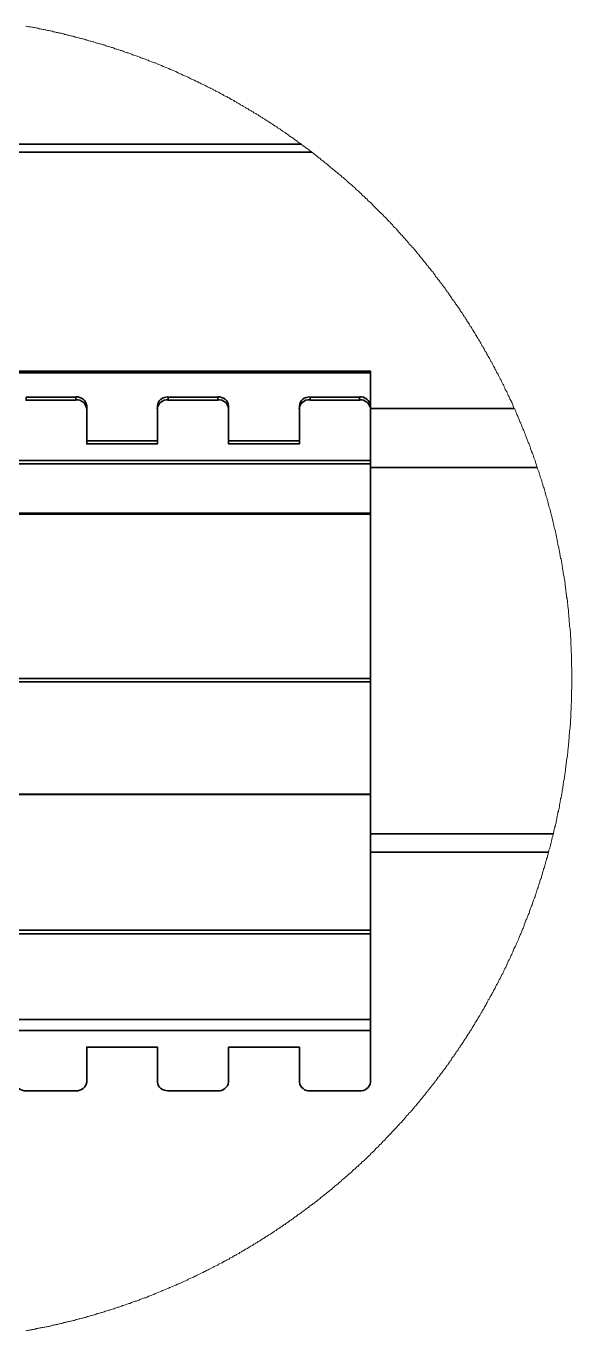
# Model space of a CAD drawing. Header units: feet. Extents: x -12372 to 90117, y -14865 to 4121.
# Drawn here: x -241.77 to -234.12, y 43.88 to 62.14 of the extents above; entities that cross this region are included whole.
import ezdxf

# ---------------------------------------------------------------- set-up
doc = ezdxf.new("R2010")
doc.units = ezdxf.units.FT
doc.header["$MEASUREMENT"] = 0
doc.layers.add('PDF_0', color=7, linetype='Continuous')

msp = doc.modelspace()

# ---------------------------------------------------------------- linework, layer by layer
at = {"layer": 'PDF_0', "lineweight": 18}
msp.add_lwpolyline([(-241.772, 62.144), (-241.756, 62.139), (-241.745, 62.139), (-241.729, 62.134), (-241.703, 62.134), (-241.687, 62.129), (-241.677, 62.129), (-241.661, 62.123), (-241.65, 62.123), (-241.635, 62.118), (-241.624, 62.118), (-241.608, 62.113), (-241.598, 62.113), (-241.582, 62.107), (-241.571, 62.107), (-241.555, 62.102), (-241.545, 62.102), (-241.529, 62.097), (-241.519, 62.097), (-241.503, 62.092), (-241.492, 62.092), (-241.476, 62.086), (-241.466, 62.081), (-241.45, 62.081), (-241.434, 62.076), (-241.424, 62.076), (-241.408, 62.071), (-241.397, 62.071), (-241.381, 62.065), (-241.371, 62.065), (-241.355, 62.06), (-241.345, 62.055), (-241.329, 62.055), (-241.318, 62.049), (-241.302, 62.049), (-241.292, 62.044), (-241.276, 62.044), (-241.266, 62.039), (-241.25, 62.034), (-241.239, 62.034), (-241.223, 62.028), (-241.213, 62.028), (-241.197, 62.023), (-241.186, 62.018), (-241.171, 62.018), (-241.16, 62.013), (-241.144, 62.007), (-241.134, 62.007), (-241.118, 62.002), (-241.107, 62.002), (-241.092, 61.997), (-241.081, 61.991), (-241.065, 61.991), (-241.055, 61.986), (-241.039, 61.981), (-241.028, 61.981), (-241.013, 61.976), (-241.002, 61.97), (-240.986, 61.97), (-240.976, 61.965), (-240.96, 61.96), (-240.949, 61.96), (-240.933, 61.955), (-240.923, 61.949), (-240.907, 61.949), (-240.886, 61.939), (-240.87, 61.933), (-240.86, 61.933), (-240.844, 61.928), (-240.833, 61.923), (-240.818, 61.923), (-240.807, 61.918), (-240.791, 61.912), (-240.781, 61.907), (-240.765, 61.907), (-240.754, 61.902), (-240.738, 61.897), (-240.728, 61.897), (-240.712, 61.891), (-240.702, 61.886), (-240.686, 61.881), (-240.675, 61.881), (-240.665, 61.876), (-240.649, 61.87), (-240.638, 61.865), (-240.622, 61.86), (-240.612, 61.86), (-240.596, 61.854), (-240.586, 61.849), (-240.57, 61.844), (-240.559, 61.844), (-240.543, 61.839), (-240.522, 61.828), (-240.507, 61.823), (-240.496, 61.823), (-240.48, 61.818), (-240.47, 61.812), (-240.454, 61.807), (-240.443, 61.802), (-240.427, 61.802), (-240.406, 61.791), (-240.391, 61.786), (-240.38, 61.781), (-240.364, 61.775), (-240.354, 61.77), (-240.338, 61.77), (-240.327, 61.765), (-240.312, 61.76), (-240.29, 61.749), (-240.275, 61.744), (-240.264, 61.738), (-240.248, 61.738), (-240.227, 61.728), (-240.211, 61.723), (-240.201, 61.717), (-240.185, 61.712), (-240.174, 61.707), (-240.159, 61.702), (-240.148, 61.696), (-240.138, 61.696), (-240.122, 61.691), (-240.111, 61.686), (-240.095, 61.68), (-240.074, 61.67), (-240.059, 61.665), (-240.048, 61.659), (-240.032, 61.654), (-240.011, 61.644), (-239.995, 61.638), (-239.985, 61.633), (-239.969, 61.628), (-239.958, 61.628), (-239.948, 61.623), (-239.932, 61.617), (-239.921, 61.612), (-239.906, 61.607), (-239.885, 61.596), (-239.869, 61.591), (-239.848, 61.58), (-239.832, 61.575), (-239.821, 61.57), (-239.806, 61.565), (-239.784, 61.554), (-239.769, 61.549), (-239.748, 61.538), (-239.732, 61.533), (-239.721, 61.528), (-239.705, 61.522), (-239.684, 61.512), (-239.668, 61.507), (-239.647, 61.496), (-239.632, 61.485), (-239.61, 61.475), (-239.595, 61.47), (-239.574, 61.459), (-239.558, 61.454), (-239.547, 61.449), (-239.531, 61.443), (-239.51, 61.433), (-239.495, 61.427), (-239.473, 61.417), (-239.458, 61.406), (-239.426, 61.391), (-239.41, 61.385), (-239.389, 61.375), (-239.373, 61.369), (-239.363, 61.364), (-239.352, 61.354), (-239.336, 61.348), (-239.315, 61.338), (-239.299, 61.333), (-239.278, 61.322), (-239.263, 61.317), (-239.252, 61.306), (-239.242, 61.301), (-239.226, 61.296), (-239.194, 61.28), (-239.178, 61.269), (-239.157, 61.259), (-239.141, 61.254), (-239.12, 61.243), (-239.11, 61.232), (-239.094, 61.227), (-239.073, 61.217), (-239.057, 61.211), (-239.046, 61.201), (-239.025, 61.19), (-239.01, 61.185), (-238.999, 61.174), (-238.978, 61.164), (-238.962, 61.159), (-238.952, 61.153), (-238.941, 61.143), (-238.925, 61.138), (-238.904, 61.127), (-238.894, 61.116), (-238.878, 61.111), (-238.857, 61.101), (-238.846, 61.09), (-238.83, 61.085), (-238.82, 61.08), (-238.809, 61.069), (-238.788, 61.059), (-238.772, 61.053), (-238.762, 61.043), (-238.741, 61.032), (-238.725, 61.022), (-238.693, 61.006), (-238.683, 60.995), (-238.667, 60.99), (-238.656, 60.985), (-238.646, 60.974), (-238.635, 60.969), (-238.62, 60.964), (-238.609, 60.953), (-238.588, 60.943), (-238.577, 60.932), (-238.562, 60.927), (-238.551, 60.921), (-238.54, 60.911), (-238.519, 60.9), (-238.504, 60.89), (-238.493, 60.885), (-238.483, 60.874), (-238.461, 60.863), (-238.451, 60.853), (-238.435, 60.848), (-238.425, 60.842), (-238.414, 60.832), (-238.403, 60.827), (-238.393, 60.816), (-238.382, 60.811), (-238.367, 60.806), (-238.356, 60.795), (-238.345, 60.79), (-238.335, 60.779), (-238.314, 60.769), (-238.298, 60.758), (-238.287, 60.753), (-238.277, 60.742), (-238.256, 60.732), (-238.245, 60.721), (-238.235, 60.716), (-238.219, 60.705), (-238.208, 60.7), (-238.198, 60.69), (-238.187, 60.684), (-238.177, 60.674), (-238.156, 60.663), (-238.14, 60.653), (-238.129, 60.647), (-238.119, 60.637), (-238.108, 60.632), (-238.098, 60.621), (-238.087, 60.616), (-238.077, 60.605), (-238.066, 60.6), (-238.056, 60.589), (-238.04, 60.584), (-238.029, 60.574), (-238.019, 60.568), (-238.008, 60.558), (-237.998, 60.553), (-237.987, 60.542), (-237.977, 60.537), (-237.966, 60.526), (-237.955, 60.521), (-237.945, 60.51), (-237.934, 60.505), (-237.919, 60.495), (-237.908, 60.489), (-237.908, 60.484), (-237.897, 60.479), (-237.887, 60.468), (-237.876, 60.463), (-237.866, 60.452), (-237.855, 60.447), (-237.845, 60.437), (-237.829, 60.431), (-237.808, 60.41), (-237.797, 60.405), (-237.787, 60.394), (-237.776, 60.389), (-237.76, 60.373), (-237.75, 60.368), (-237.739, 60.357), (-237.729, 60.352), (-237.718, 60.342), (-237.708, 60.336), (-237.687, 60.315), (-237.676, 60.31), (-237.666, 60.3), (-237.655, 60.294), (-237.634, 60.273), (-237.623, 60.268), (-237.613, 60.257), (-237.602, 60.252), (-237.581, 60.231), (-237.571, 60.226), (-237.56, 60.215), (-237.55, 60.21), (-237.528, 60.189), (-237.518, 60.184), (-237.497, 60.162), (-237.486, 60.157), (-237.465, 60.136), (-237.455, 60.131), (-237.434, 60.11), (-237.423, 60.104), (-237.402, 60.083), (-237.391, 60.078), (-237.37, 60.057), (-237.36, 60.052), (-237.339, 60.031), (-237.328, 60.025), (-237.307, 60.004), (-237.297, 59.999), (-237.286, 59.989), (-237.281, 59.978), (-237.27, 59.973), (-237.239, 59.941), (-237.228, 59.936), (-237.207, 59.915), (-237.196, 59.909), (-237.165, 59.878), (-237.154, 59.873), (-237.149, 59.862), (-237.128, 59.841), (-237.117, 59.836), (-237.086, 59.804), (-237.075, 59.799), (-237.065, 59.788), (-237.059, 59.778), (-237.049, 59.767), (-237.038, 59.762), (-237.007, 59.73), (-236.996, 59.725), (-236.986, 59.714), (-236.98, 59.704), (-236.959, 59.683), (-236.949, 59.678), (-236.917, 59.646), (-236.912, 59.635), (-236.901, 59.63), (-236.812, 59.54), (-236.806, 59.53), (-236.796, 59.525), (-236.764, 59.493), (-236.759, 59.483), (-236.748, 59.472), (-236.738, 59.467), (-236.717, 59.446), (-236.711, 59.435), (-236.68, 59.403), (-236.669, 59.398), (-236.664, 59.388), (-236.632, 59.356), (-236.627, 59.345), (-236.606, 59.324), (-236.596, 59.319), (-236.59, 59.309), (-236.559, 59.277), (-236.553, 59.266), (-236.522, 59.235), (-236.516, 59.224), (-236.506, 59.219), (-236.495, 59.208), (-236.49, 59.198), (-236.458, 59.166), (-236.453, 59.156), (-236.432, 59.135), (-236.427, 59.124), (-236.406, 59.103), (-236.401, 59.092), (-236.379, 59.071), (-236.369, 59.066), (-236.364, 59.056), (-236.343, 59.034), (-236.337, 59.024), (-236.316, 59.003), (-236.311, 58.992), (-236.29, 58.971), (-236.285, 58.961), (-236.274, 58.95), (-236.269, 58.94), (-236.248, 58.919), (-236.242, 58.908), (-236.221, 58.887), (-236.216, 58.876), (-236.195, 58.855), (-236.19, 58.845), (-236.179, 58.834), (-236.174, 58.824), (-236.153, 58.803), (-236.148, 58.792), (-236.137, 58.781), (-236.132, 58.771), (-236.111, 58.75), (-236.105, 58.739), (-236.095, 58.729), (-236.09, 58.718), (-236.068, 58.697), (-236.063, 58.687), (-236.053, 58.676), (-236.047, 58.666), (-236.037, 58.655), (-236.032, 58.639), (-236.01, 58.618), (-236.005, 58.608), (-235.995, 58.597), (-235.989, 58.586), (-235.979, 58.576), (-235.974, 58.565), (-235.963, 58.555), (-235.958, 58.544), (-235.947, 58.534), (-235.942, 58.523), (-235.931, 58.513), (-235.926, 58.502), (-235.905, 58.481), (-235.9, 58.465), (-235.889, 58.455), (-235.884, 58.444), (-235.873, 58.434), (-235.868, 58.423), (-235.858, 58.413), (-235.852, 58.402), (-235.842, 58.391), (-235.837, 58.381), (-235.826, 58.37), (-235.821, 58.355), (-235.81, 58.344), (-235.8, 58.323), (-235.789, 58.312), (-235.784, 58.302), (-235.773, 58.291), (-235.768, 58.281), (-235.757, 58.27), (-235.752, 58.254), (-235.742, 58.244), (-235.736, 58.233), (-235.726, 58.223), (-235.721, 58.212), (-235.71, 58.202), (-235.699, 58.181), (-235.689, 58.165), (-235.684, 58.154), (-235.673, 58.144), (-235.668, 58.133), (-235.657, 58.123), (-235.647, 58.102), (-235.636, 58.086), (-235.631, 58.075), (-235.62, 58.065), (-235.61, 58.044), (-235.599, 58.033), (-235.594, 58.017), (-235.584, 58.007), (-235.573, 57.986), (-235.562, 57.975), (-235.557, 57.965), (-235.552, 57.949), (-235.541, 57.938), (-235.536, 57.928), (-235.526, 57.917), (-235.52, 57.907), (-235.515, 57.891), (-235.504, 57.88), (-235.494, 57.859), (-235.483, 57.849), (-235.478, 57.833), (-235.473, 57.822), (-235.462, 57.812), (-235.452, 57.791), (-235.441, 57.775), (-235.431, 57.754), (-235.42, 57.743), (-235.415, 57.733), (-235.41, 57.717), (-235.399, 57.706), (-235.388, 57.685), (-235.383, 57.669), (-235.373, 57.659), (-235.362, 57.638), (-235.352, 57.627), (-235.346, 57.611), (-235.336, 57.59), (-235.325, 57.58), (-235.32, 57.564), (-235.315, 57.553), (-235.304, 57.543), (-235.299, 57.532), (-235.294, 57.516), (-235.288, 57.506), (-235.278, 57.495), (-235.273, 57.485), (-235.267, 57.469), (-235.257, 57.448), (-235.246, 57.437), (-235.241, 57.422), (-235.23, 57.401), (-235.22, 57.385), (-235.204, 57.353), (-235.199, 57.337), (-235.188, 57.327), (-235.183, 57.316), (-235.178, 57.3), (-235.167, 57.279), (-235.157, 57.269), (-235.151, 57.253), (-235.141, 57.232), (-235.135, 57.216), (-235.13, 57.205), (-235.12, 57.195), (-235.114, 57.184), (-235.109, 57.169), (-235.099, 57.148), (-235.093, 57.132), (-235.083, 57.121), (-235.078, 57.111), (-235.072, 57.095), (-235.062, 57.074), (-235.056, 57.058), (-235.046, 57.037), (-235.035, 57.026), (-235.03, 57.01), (-235.02, 56.989), (-235.014, 56.974), (-235.004, 56.952), (-234.998, 56.937), (-234.993, 56.926), (-234.977, 56.9), (-234.967, 56.879), (-234.962, 56.863), (-234.956, 56.852), (-234.951, 56.837), (-234.94, 56.815), (-234.935, 56.8), (-234.93, 56.789), (-234.925, 56.784), (-234.919, 56.768), (-234.909, 56.747), (-234.904, 56.731), (-234.898, 56.721), (-234.893, 56.705), (-234.882, 56.684), (-234.877, 56.668), (-234.867, 56.647), (-234.856, 56.62), (-234.851, 56.605), (-234.84, 56.584), (-234.835, 56.568), (-234.83, 56.557), (-234.819, 56.531), (-234.814, 56.52), (-234.809, 56.504), (-234.798, 56.483), (-234.793, 56.468), (-234.788, 56.457), (-234.782, 56.441), (-234.772, 56.42), (-234.767, 56.404), (-234.761, 56.378), (-234.751, 56.357), (-234.745, 56.341), (-234.74, 56.331), (-234.735, 56.315), (-234.724, 56.294), (-234.719, 56.278), (-234.714, 56.267), (-234.709, 56.251), (-234.703, 56.241), (-234.703, 56.23), (-234.698, 56.215), (-234.693, 56.204), (-234.687, 56.188), (-234.677, 56.167), (-234.672, 56.151), (-234.666, 56.141), (-234.661, 56.125), (-234.656, 56.099), (-234.651, 56.088), (-234.64, 56.062), (-234.635, 56.051), (-234.635, 56.035), (-234.629, 56.025), (-234.624, 56.009), (-234.619, 55.998), (-234.614, 55.983), (-234.608, 55.962), (-234.603, 55.946), (-234.593, 55.919), (-234.587, 55.909), (-234.582, 55.893), (-234.582, 55.883), (-234.577, 55.867), (-234.566, 55.846), (-234.566, 55.83), (-234.561, 55.819), (-234.556, 55.803), (-234.55, 55.793), (-234.545, 55.777), (-234.545, 55.767), (-234.54, 55.751), (-234.535, 55.74), (-234.529, 55.724), (-234.529, 55.714), (-234.519, 55.687), (-234.514, 55.677), (-234.508, 55.651), (-234.503, 55.635), (-234.498, 55.624), (-234.498, 55.608), (-234.487, 55.582), (-234.487, 55.572), (-234.482, 55.556), (-234.471, 55.529), (-234.471, 55.519), (-234.466, 55.503), (-234.461, 55.492), (-234.461, 55.477), (-234.45, 55.45), (-234.45, 55.44), (-234.445, 55.424), (-234.44, 55.413), (-234.44, 55.403), (-234.429, 55.376), (-234.419, 55.324), (-234.413, 55.308), (-234.408, 55.297), (-234.387, 55.192), (-234.382, 55.176), (-234.371, 55.123), (-234.366, 55.113), (-234.361, 55.097), (-234.355, 55.071), (-234.355, 55.055), (-234.35, 55.044), (-234.34, 54.992), (-234.334, 54.976), (-234.334, 54.965), (-234.329, 54.95), (-234.329, 54.939), (-234.324, 54.923), (-234.324, 54.913), (-234.319, 54.897), (-234.319, 54.886), (-234.313, 54.86), (-234.308, 54.844), (-234.308, 54.834), (-234.303, 54.807), (-234.297, 54.791), (-234.297, 54.781), (-234.292, 54.765), (-234.292, 54.749), (-234.287, 54.739), (-234.287, 54.723), (-234.282, 54.697), (-234.276, 54.686), (-234.276, 54.67), (-234.271, 54.66), (-234.271, 54.644), (-234.266, 54.633), (-234.266, 54.617), (-234.261, 54.607), (-234.261, 54.581), (-234.255, 54.565), (-234.255, 54.549), (-234.25, 54.538), (-234.25, 54.523), (-234.245, 54.512), (-234.245, 54.486), (-234.239, 54.47), (-234.239, 54.459), (-234.234, 54.433), (-234.234, 54.417), (-234.229, 54.401), (-234.224, 54.375), (-234.224, 54.364), (-234.218, 54.338), (-234.218, 54.312), (-234.213, 54.296), (-234.213, 54.27), (-234.208, 54.254), (-234.208, 54.227), (-234.203, 54.217), (-234.203, 54.191), (-234.197, 54.175), (-234.197, 54.148), (-234.192, 54.133), (-234.192, 54.122), (-234.187, 54.096), (-234.187, 54.069), (-234.181, 54.043), (-234.181, 54.011), (-234.176, 54.001), (-234.171, 53.959), (-234.171, 53.916), (-234.166, 53.906), (-234.166, 53.88), (-234.16, 53.837), (-234.16, 53.795), (-234.155, 53.785), (-234.155, 53.732), (-234.15, 53.716), (-234.15, 53.69), (-234.145, 53.648), (-234.145, 53.595), (-234.139, 53.569), (-234.139, 53.484), (-234.134, 53.447), (-234.134, 53.379), (-234.129, 53.352), (-234.129, 53.173), (-234.123, 53.157), (-234.123, 52.862), (-234.129, 52.846), (-234.129, 52.673), (-234.134, 52.657), (-234.134, 52.578), (-234.139, 52.535), (-234.139, 52.456), (-234.145, 52.43), (-234.145, 52.372), (-234.15, 52.346), (-234.15, 52.319), (-234.155, 52.277), (-234.155, 52.24), (-234.16, 52.225), (-234.16, 52.172), (-234.166, 52.156), (-234.166, 52.13), (-234.171, 52.087), (-234.171, 52.061), (-234.176, 52.051), (-234.176, 52.024), (-234.181, 52.008), (-234.181, 51.966), (-234.187, 51.956), (-234.187, 51.929), (-234.192, 51.914), (-234.192, 51.898), (-234.197, 51.871), (-234.197, 51.845), (-234.203, 51.819), (-234.203, 51.808), (-234.208, 51.792), (-234.208, 51.766), (-234.213, 51.75), (-234.213, 51.724), (-234.218, 51.697), (-234.218, 51.687), (-234.224, 51.671), (-234.229, 51.629), (-234.229, 51.618), (-234.234, 51.603), (-234.234, 51.592), (-234.239, 51.566), (-234.239, 51.55), (-234.245, 51.539), (-234.245, 51.513), (-234.25, 51.497), (-234.25, 51.481), (-234.255, 51.455), (-234.261, 51.444), (-234.261, 51.418), (-234.266, 51.402), (-234.266, 51.392), (-234.271, 51.376), (-234.271, 51.365), (-234.276, 51.35), (-234.276, 51.339), (-234.282, 51.323), (-234.282, 51.307), (-234.287, 51.297), (-234.287, 51.281), (-234.292, 51.255), (-234.297, 51.244), (-234.297, 51.218), (-234.303, 51.191), (-234.308, 51.176), (-234.313, 51.165), (-234.313, 51.149), (-234.319, 51.139), (-234.319, 51.123), (-234.324, 51.112), (-234.324, 51.097), (-234.329, 51.086), (-234.334, 51.054), (-234.334, 51.044), (-234.34, 51.028), (-234.34, 51.017), (-234.345, 51.002), (-234.345, 50.991), (-234.35, 50.975), (-234.355, 50.965), (-234.355, 50.949), (-234.361, 50.938), (-234.361, 50.923), (-234.366, 50.912), (-234.371, 50.896), (-234.382, 50.844), (-234.382, 50.833), (-234.387, 50.828), (-234.392, 50.801), (-234.398, 50.786), (-234.398, 50.775), (-234.403, 50.759), (-234.408, 50.733), (-234.413, 50.722), (-234.413, 50.706), (-234.419, 50.696), (-234.424, 50.68), (-234.424, 50.67), (-234.429, 50.654), (-234.434, 50.643), (-234.434, 50.633), (-234.445, 50.606), (-234.445, 50.591), (-234.45, 50.58), (-234.45, 50.575), (-234.456, 50.564), (-234.456, 50.548), (-234.466, 50.527), (-234.466, 50.511), (-234.471, 50.501), (-234.477, 50.485), (-234.477, 50.475), (-234.482, 50.459), (-234.487, 50.448), (-234.492, 50.432), (-234.492, 50.422), (-234.498, 50.406), (-234.503, 50.396), (-234.503, 50.38), (-234.508, 50.369), (-234.514, 50.353), (-234.519, 50.343), (-234.519, 50.327), (-234.524, 50.316), (-234.535, 50.29), (-234.535, 50.28), (-234.54, 50.264), (-234.55, 50.237), (-234.55, 50.227), (-234.556, 50.211), (-234.561, 50.2), (-234.566, 50.185), (-234.572, 50.174), (-234.572, 50.158), (-234.582, 50.137), (-234.587, 50.121), (-234.593, 50.111), (-234.598, 50.085), (-234.603, 50.069), (-234.608, 50.058), (-234.614, 50.042), (-234.614, 50.032), (-234.619, 50.021), (-234.624, 50.005), (-234.629, 49.995), (-234.635, 49.979), (-234.64, 49.969), (-234.64, 49.953), (-234.645, 49.942), (-234.651, 49.926), (-234.661, 49.905), (-234.666, 49.89), (-234.672, 49.879), (-234.677, 49.863), (-234.677, 49.853), (-234.682, 49.842), (-234.687, 49.826), (-234.693, 49.816), (-234.698, 49.8), (-234.703, 49.789), (-234.709, 49.774), (-234.719, 49.752), (-234.719, 49.737), (-234.724, 49.726), (-234.73, 49.71), (-234.74, 49.689), (-234.745, 49.673), (-234.751, 49.663), (-234.756, 49.647), (-234.767, 49.626), (-234.772, 49.61), (-234.777, 49.6), (-234.782, 49.584), (-234.793, 49.563), (-234.793, 49.547), (-234.798, 49.536), (-234.803, 49.521), (-234.814, 49.499), (-234.819, 49.484), (-234.825, 49.473), (-234.83, 49.457), (-234.84, 49.436), (-234.846, 49.42), (-234.856, 49.399), (-234.861, 49.383), (-234.867, 49.373), (-234.872, 49.357), (-234.882, 49.336), (-234.888, 49.32), (-234.898, 49.299), (-234.904, 49.283), (-234.914, 49.262), (-234.925, 49.246), (-234.935, 49.225), (-234.94, 49.21), (-234.946, 49.199), (-234.951, 49.183), (-234.962, 49.162), (-234.967, 49.146), (-234.977, 49.125), (-234.983, 49.109), (-234.993, 49.088), (-235.004, 49.073), (-235.014, 49.051), (-235.02, 49.036), (-235.03, 49.015), (-235.035, 48.999), (-235.046, 48.978), (-235.051, 48.962), (-235.062, 48.951), (-235.072, 48.93), (-235.078, 48.914), (-235.088, 48.893), (-235.093, 48.877), (-235.104, 48.867), (-235.109, 48.856), (-235.114, 48.841), (-235.13, 48.809), (-235.141, 48.793), (-235.151, 48.772), (-235.157, 48.756), (-235.167, 48.735), (-235.178, 48.719), (-235.193, 48.688), (-235.199, 48.672), (-235.209, 48.661), (-235.22, 48.64), (-235.225, 48.624), (-235.23, 48.614), (-235.241, 48.603), (-235.246, 48.588), (-235.257, 48.567), (-235.267, 48.556), (-235.273, 48.54), (-235.283, 48.519), (-235.294, 48.509), (-235.299, 48.493), (-235.309, 48.472), (-235.32, 48.461), (-235.325, 48.445), (-235.336, 48.424), (-235.346, 48.414), (-235.352, 48.398), (-235.357, 48.387), (-235.367, 48.377), (-235.378, 48.356), (-235.383, 48.34), (-235.394, 48.329), (-235.404, 48.308), (-235.415, 48.292), (-235.425, 48.271), (-235.436, 48.261), (-235.441, 48.25), (-235.446, 48.234), (-235.457, 48.224), (-235.468, 48.203), (-235.478, 48.192), (-235.483, 48.176), (-235.489, 48.166), (-235.499, 48.155), (-235.51, 48.134), (-235.52, 48.118), (-235.531, 48.097), (-235.541, 48.087), (-235.547, 48.076), (-235.552, 48.061), (-235.562, 48.05), (-235.568, 48.039), (-235.578, 48.029), (-235.589, 48.008), (-235.599, 47.992), (-235.605, 47.981), (-235.615, 47.971), (-235.626, 47.95), (-235.636, 47.939), (-235.642, 47.923), (-235.652, 47.913), (-235.663, 47.892), (-235.673, 47.881), (-235.678, 47.871), (-235.689, 47.86), (-235.694, 47.844), (-235.705, 47.834), (-235.715, 47.813), (-235.726, 47.802), (-235.731, 47.792), (-235.742, 47.781), (-235.747, 47.765), (-235.757, 47.755), (-235.763, 47.744), (-235.773, 47.734), (-235.779, 47.723), (-235.789, 47.713), (-235.794, 47.702), (-235.805, 47.692), (-235.81, 47.681), (-235.815, 47.665), (-235.826, 47.655), (-235.831, 47.644), (-235.842, 47.634), (-235.847, 47.623), (-235.858, 47.612), (-235.863, 47.602), (-235.873, 47.591), (-235.879, 47.581), (-235.889, 47.57), (-235.895, 47.554), (-235.916, 47.533), (-235.921, 47.523), (-235.931, 47.512), (-235.937, 47.502), (-235.947, 47.491), (-235.952, 47.481), (-235.963, 47.47), (-235.968, 47.46), (-235.979, 47.449), (-235.984, 47.439), (-235.995, 47.428), (-236, 47.417), (-236.01, 47.407), (-236.021, 47.391), (-236.026, 47.381), (-236.037, 47.37), (-236.042, 47.359), (-236.053, 47.349), (-236.058, 47.338), (-236.079, 47.317), (-236.084, 47.307), (-236.095, 47.296), (-236.1, 47.286), (-236.111, 47.275), (-236.116, 47.265), (-236.137, 47.244), (-236.142, 47.233), (-236.153, 47.222), (-236.158, 47.212), (-236.179, 47.191), (-236.184, 47.18), (-236.205, 47.159), (-236.211, 47.149), (-236.221, 47.138), (-236.227, 47.128), (-236.248, 47.106), (-236.253, 47.096), (-236.274, 47.075), (-236.279, 47.064), (-236.3, 47.043), (-236.306, 47.033), (-236.327, 47.012), (-236.332, 47.001), (-236.353, 46.98), (-236.358, 46.969), (-236.379, 46.948), (-236.385, 46.938), (-236.395, 46.933), (-236.406, 46.922), (-236.411, 46.911), (-236.443, 46.88), (-236.448, 46.869), (-236.469, 46.848), (-236.474, 46.838), (-236.495, 46.817), (-236.501, 46.806), (-236.511, 46.795), (-236.522, 46.79), (-236.532, 46.78), (-236.538, 46.769), (-236.569, 46.738), (-236.574, 46.727), (-236.643, 46.658), (-236.648, 46.648), (-236.727, 46.569), (-236.733, 46.558), (-236.743, 46.548), (-236.754, 46.542), (-236.775, 46.521), (-236.78, 46.511), (-236.801, 46.49), (-236.812, 46.485), (-236.822, 46.474), (-236.827, 46.463), (-236.859, 46.432), (-236.87, 46.427), (-236.88, 46.416), (-236.885, 46.405), (-236.907, 46.384), (-236.917, 46.379), (-236.938, 46.358), (-236.943, 46.347), (-236.954, 46.337), (-236.964, 46.332), (-237.044, 46.253), (-237.054, 46.247), (-237.086, 46.216), (-237.096, 46.21), (-237.102, 46.2), (-237.123, 46.179), (-237.133, 46.174), (-237.165, 46.142), (-237.175, 46.137), (-237.196, 46.116), (-237.202, 46.105), (-237.212, 46.1), (-237.233, 46.079), (-237.244, 46.073), (-237.275, 46.042), (-237.286, 46.036), (-237.307, 46.015), (-237.318, 46.01), (-237.339, 45.989), (-237.349, 45.984), (-237.355, 45.973), (-237.365, 45.963), (-237.376, 45.957), (-237.397, 45.936), (-237.407, 45.931), (-237.428, 45.91), (-237.439, 45.905), (-237.46, 45.884), (-237.47, 45.878), (-237.492, 45.857), (-237.502, 45.852), (-237.523, 45.831), (-237.534, 45.826), (-237.544, 45.815), (-237.555, 45.81), (-237.576, 45.789), (-237.586, 45.783), (-237.597, 45.773), (-237.608, 45.768), (-237.629, 45.747), (-237.639, 45.741), (-237.65, 45.731), (-237.66, 45.726), (-237.681, 45.704), (-237.692, 45.699), (-237.702, 45.689), (-237.713, 45.683), (-237.734, 45.662), (-237.745, 45.657), (-237.755, 45.646), (-237.771, 45.641), (-237.781, 45.631), (-237.792, 45.625), (-237.813, 45.604), (-237.824, 45.599), (-237.834, 45.588), (-237.845, 45.583), (-237.855, 45.573), (-237.866, 45.567), (-237.876, 45.557), (-237.887, 45.552), (-237.897, 45.541), (-237.908, 45.536), (-237.919, 45.525), (-237.929, 45.52), (-237.945, 45.509), (-237.955, 45.504), (-237.966, 45.494), (-237.977, 45.488), (-237.987, 45.478), (-237.998, 45.472), (-238.008, 45.462), (-238.019, 45.457), (-238.029, 45.446), (-238.04, 45.441), (-238.05, 45.43), (-238.066, 45.425), (-238.077, 45.415), (-238.087, 45.409), (-238.098, 45.399), (-238.108, 45.393), (-238.119, 45.383), (-238.129, 45.378), (-238.14, 45.367), (-238.156, 45.362), (-238.166, 45.351), (-238.177, 45.346), (-238.187, 45.335), (-238.208, 45.325), (-238.219, 45.314), (-238.23, 45.309), (-238.245, 45.299), (-238.256, 45.293), (-238.266, 45.283), (-238.287, 45.272), (-238.298, 45.262), (-238.309, 45.256), (-238.324, 45.246), (-238.335, 45.241), (-238.345, 45.23), (-238.367, 45.219), (-238.377, 45.209), (-238.393, 45.204), (-238.403, 45.198), (-238.414, 45.188), (-238.425, 45.183), (-238.435, 45.172), (-238.446, 45.167), (-238.461, 45.162), (-238.472, 45.151), (-238.483, 45.146), (-238.493, 45.135), (-238.504, 45.13), (-238.519, 45.125), (-238.53, 45.114), (-238.551, 45.104), (-238.562, 45.093), (-238.577, 45.088), (-238.588, 45.082), (-238.598, 45.072), (-238.62, 45.061), (-238.635, 45.051), (-238.656, 45.04), (-238.667, 45.03), (-238.678, 45.024), (-238.693, 45.019), (-238.704, 45.009), (-238.725, 44.998), (-238.741, 44.993), (-238.751, 44.982), (-238.772, 44.972), (-238.783, 44.961), (-238.799, 44.956), (-238.82, 44.945), (-238.83, 44.935), (-238.846, 44.93), (-238.867, 44.919), (-238.878, 44.909), (-238.894, 44.903), (-238.915, 44.893), (-238.925, 44.882), (-238.941, 44.877), (-238.962, 44.866), (-238.973, 44.856), (-238.989, 44.851), (-239.01, 44.84), (-239.02, 44.829), (-239.036, 44.824), (-239.057, 44.814), (-239.073, 44.808), (-239.083, 44.798), (-239.104, 44.787), (-239.12, 44.782), (-239.131, 44.777), (-239.141, 44.766), (-239.157, 44.761), (-239.189, 44.745), (-239.205, 44.74), (-239.215, 44.729), (-239.226, 44.724), (-239.242, 44.719), (-239.263, 44.708), (-239.278, 44.703), (-239.289, 44.692), (-239.299, 44.687), (-239.315, 44.682), (-239.347, 44.666), (-239.363, 44.661), (-239.373, 44.656), (-239.384, 44.645), (-239.4, 44.64), (-239.421, 44.629), (-239.437, 44.624), (-239.458, 44.613), (-239.473, 44.608), (-239.495, 44.598), (-239.51, 44.587), (-239.531, 44.576), (-239.547, 44.571), (-239.568, 44.561), (-239.584, 44.555), (-239.605, 44.545), (-239.621, 44.54), (-239.632, 44.534), (-239.647, 44.529), (-239.668, 44.518), (-239.684, 44.513), (-239.705, 44.503), (-239.721, 44.497), (-239.742, 44.487), (-239.758, 44.482), (-239.769, 44.476), (-239.784, 44.471), (-239.806, 44.46), (-239.821, 44.455), (-239.842, 44.445), (-239.858, 44.439), (-239.869, 44.434), (-239.885, 44.429), (-239.906, 44.418), (-239.921, 44.413), (-239.943, 44.403), (-239.958, 44.397), (-239.969, 44.392), (-239.985, 44.387), (-240.006, 44.376), (-240.022, 44.371), (-240.032, 44.366), (-240.048, 44.36), (-240.069, 44.35), (-240.085, 44.345), (-240.095, 44.339), (-240.111, 44.339), (-240.132, 44.329), (-240.148, 44.323), (-240.159, 44.318), (-240.174, 44.313), (-240.185, 44.308), (-240.201, 44.302), (-240.222, 44.292), (-240.238, 44.292), (-240.248, 44.287), (-240.264, 44.281), (-240.275, 44.276), (-240.29, 44.271), (-240.312, 44.26), (-240.327, 44.26), (-240.338, 44.255), (-240.354, 44.25), (-240.364, 44.244), (-240.38, 44.239), (-240.401, 44.229), (-240.417, 44.229), (-240.427, 44.223), (-240.443, 44.218), (-240.454, 44.213), (-240.47, 44.207), (-240.48, 44.207), (-240.496, 44.202), (-240.517, 44.192), (-240.533, 44.186), (-240.543, 44.186), (-240.559, 44.181), (-240.57, 44.176), (-240.586, 44.171), (-240.596, 44.165), (-240.612, 44.165), (-240.633, 44.155), (-240.649, 44.15), (-240.659, 44.15), (-240.675, 44.144), (-240.686, 44.139), (-240.702, 44.134), (-240.712, 44.134), (-240.728, 44.128), (-240.738, 44.123), (-240.754, 44.118), (-240.765, 44.118), (-240.781, 44.113), (-240.791, 44.107), (-240.807, 44.102), (-240.818, 44.102), (-240.828, 44.097), (-240.844, 44.092), (-240.854, 44.092), (-240.87, 44.086), (-240.881, 44.081), (-240.897, 44.076), (-240.907, 44.076), (-240.923, 44.07), (-240.933, 44.065), (-240.949, 44.065), (-240.96, 44.06), (-240.976, 44.055), (-240.986, 44.055), (-241.002, 44.049), (-241.013, 44.044), (-241.028, 44.044), (-241.039, 44.039), (-241.055, 44.034), (-241.065, 44.034), (-241.081, 44.028), (-241.092, 44.023), (-241.107, 44.023), (-241.118, 44.018), (-241.134, 44.012), (-241.144, 44.012), (-241.16, 44.007), (-241.171, 44.007), (-241.186, 44.002), (-241.197, 43.997), (-241.213, 43.997), (-241.223, 43.991), (-241.239, 43.991), (-241.25, 43.986), (-241.266, 43.981), (-241.276, 43.981), (-241.292, 43.976), (-241.302, 43.976), (-241.318, 43.97), (-241.329, 43.965), (-241.345, 43.965), (-241.355, 43.96), (-241.371, 43.96), (-241.381, 43.954), (-241.397, 43.954), (-241.408, 43.949), (-241.424, 43.944), (-241.434, 43.944), (-241.45, 43.939), (-241.461, 43.939), (-241.476, 43.933), (-241.487, 43.933), (-241.503, 43.928), (-241.513, 43.928), (-241.529, 43.923), (-241.545, 43.923), (-241.555, 43.918), (-241.571, 43.918), (-241.582, 43.912), (-241.598, 43.912), (-241.608, 43.907), (-241.624, 43.907), (-241.635, 43.902), (-241.65, 43.902), (-241.661, 43.897), (-241.677, 43.897), (-241.687, 43.891), (-241.703, 43.891), (-241.714, 43.886), (-241.729, 43.886), (-241.74, 43.881), (-241.756, 43.881), (-241.772, 43.875)], dxfattribs=at)
at = {"layer": 'PDF_0', "lineweight": 35}
for points in [[(-243.153, 60.489), (-237.908, 60.489)], [(-249.862, 57.29), (-236.943, 57.29)], [(-240.918, 56.336), (-239.927, 56.336)], [(-238.931, 56.336), (-237.94, 56.336)], [(-249.862, 56.062), (-236.943, 56.062)], [(-236.943, 56.014), (-249.862, 56.014)], [(-249.862, 55.324), (-236.943, 55.324)], [(-249.862, 55.313), (-236.943, 55.313)], [(-249.862, 53.01), (-236.943, 53.01)], [(-249.862, 52.962), (-236.943, 52.962)], [(-249.862, 51.392), (-236.943, 51.392)], [(-249.862, 51.386), (-236.943, 51.386)], [(-234.45, 50.58), (-236.943, 50.58)], [(-249.862, 48.234), (-236.943, 48.234)], [(-249.862, 48.082), (-236.943, 48.082)]]:
    msp.add_lwpolyline(points, dxfattribs=at)
at = {"layer": 'PDF_0', "color": 8, "lineweight": 35, "true_color": 0x7f7f7f}
for points in [[(-243.153, 60.379), (-237.766, 60.379)], [(-236.943, 56.789), (-234.93, 56.789)], [(-236.943, 55.962), (-234.608, 55.962)], [(-236.943, 50.833), (-234.382, 50.833)], [(-243.153, 49.436), (-236.943, 49.436)], [(-243.095, 49.484), (-236.943, 49.484)]]:
    msp.add_lwpolyline(points, dxfattribs=at)
at = {"layer": 'PDF_0', "lineweight": 35}
for points in [[(-239.779, 47.238), (-239.083, 47.238, 0.408273), (-238.931, 47.359), (-238.931, 47.85), (-237.94, 47.85), (-237.94, 47.359, 0.408273), (-237.787, 47.238), (-237.096, 47.238, 0.408273), (-236.943, 47.359), (-236.943, 57.311), (-249.862, 57.311), (-249.862, 47.359, 0.408273), (-249.715, 47.238), (-249.019, 47.238, 0.408273), (-248.866, 47.359), (-248.866, 47.85), (-247.875, 47.85), (-247.875, 47.359, 0.408888), (-247.728, 47.238), (-247.032, 47.238, 0.40886), (-246.88, 47.363)], [(-239.78, 56.952, 0.408496), (-239.927, 56.826), (-239.927, 56.294), (-240.918, 56.294), (-240.918, 56.826, 0.408273), (-241.07, 56.952)], [(-237.793, 56.952, 0.408273), (-237.94, 56.826), (-237.94, 56.294), (-238.931, 56.294), (-238.931, 56.826, 0.408273), (-239.083, 56.952)], [(-246.879, 47.359), (-246.879, 47.85), (-245.888, 47.85), (-245.893, 47.363, 0.408273), (-245.741, 47.238), (-245.044, 47.239, 0.408273), (-244.892, 47.359), (-244.892, 47.85), (-243.901, 47.85), (-243.905, 47.363, 0.408888), (-243.753, 47.238), (-243.057, 47.239, 0.408273), (-242.905, 47.359), (-242.905, 47.85), (-241.914, 47.85), (-241.918, 47.363, 0.408273), (-241.766, 47.238), (-241.07, 47.239, 0.408273), (-240.918, 47.359), (-240.918, 47.85), (-239.927, 47.85), (-239.927, 47.359, 0.408496), (-239.78, 47.239)]]:
    msp.add_lwpolyline(points, format="xyb", dxfattribs=at)
for points in [[(-241.071, 56.947), (-241.766, 56.947), (-241.766, 56.905), (-241.071, 56.905)], [(-239.083, 56.947), (-239.779, 56.947), (-239.779, 56.905), (-239.083, 56.905)], [(-237.096, 56.947), (-237.787, 56.947), (-237.787, 56.905), (-237.096, 56.905)]]:
    msp.add_lwpolyline(points, close=True, dxfattribs=at)
for centre, start, end in [((-241.057, 56.771), 6.2622, 95.0976), ((-239.792, 56.771), 84.8804, 173.7597), ((-239.07, 56.771), 6.2622, 95.0976), ((-237.805, 56.771), 84.9024, 173.7378), ((-237.083, 56.813), 6.2622, 95.0976), ((-237.083, 56.771), 6.2622, 95.0976)]:
    msp.add_arc(centre, 0.14, start, end, dxfattribs=at)

doc.saveas('drawing.dxf')
